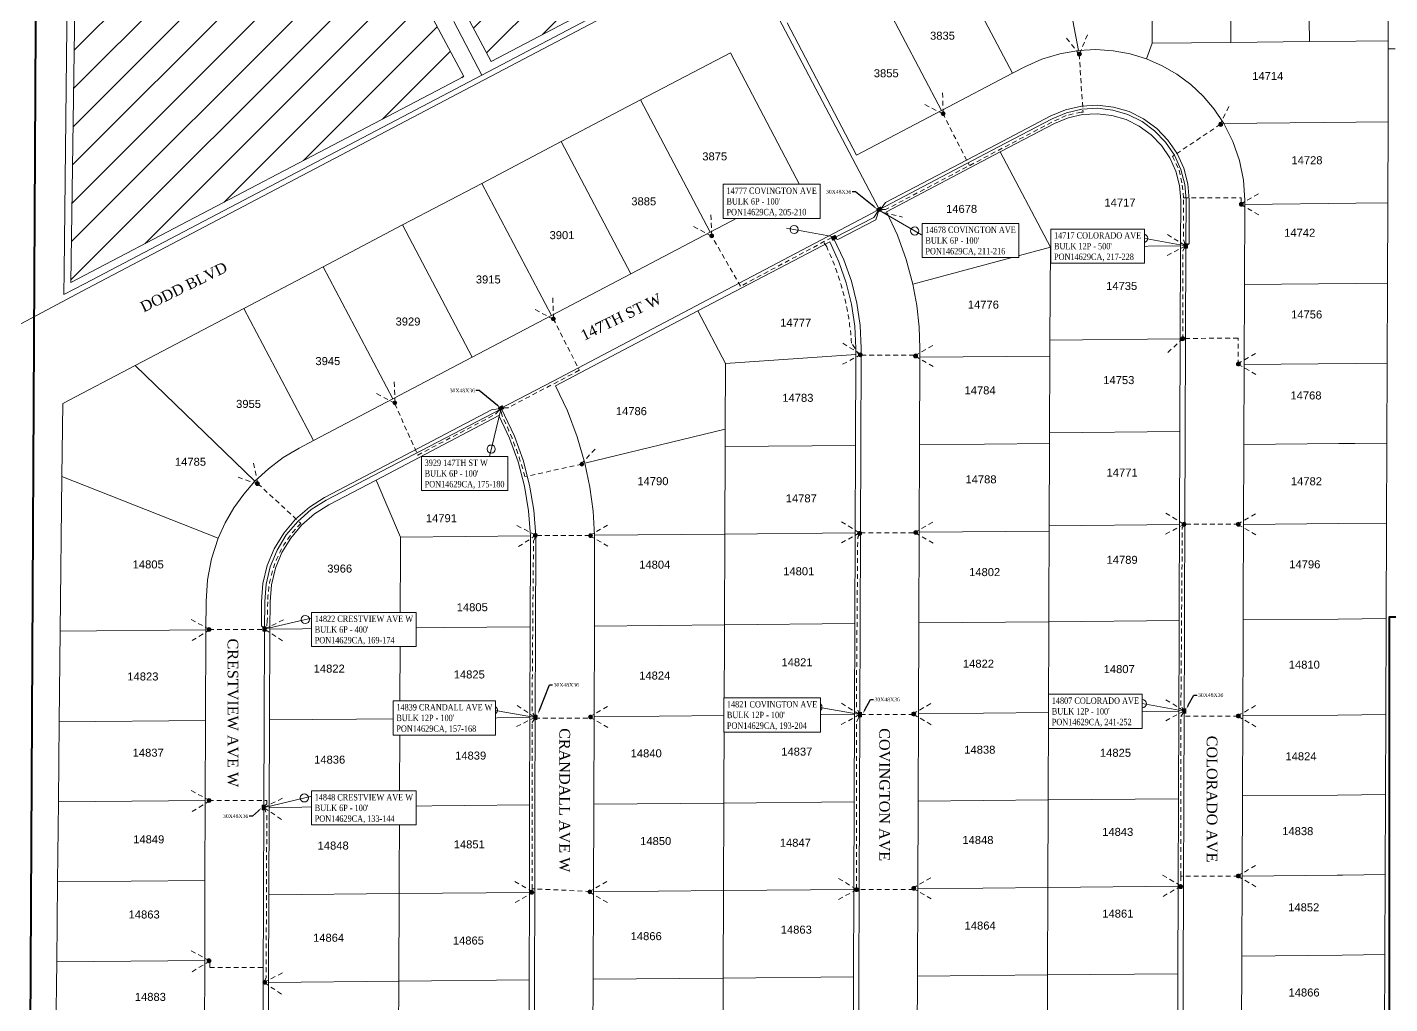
# Model space of a CAD drawing. Header units: feet. Extents: x 865220 to 5696323, y -2240498 to 1923703.
# Drawn here: x 2846485 to 2847762, y 961196 to 962111 of the extents above; entities that cross this region are included whole.
import ezdxf
from ezdxf import colors
from ezdxf.entities.mleader import LeaderData, LeaderLine
from ezdxf.enums import TextEntityAlignment as Align
from ezdxf.lldxf.tags import DXFTag
from ezdxf.math import Vec2, Vec3

# ---------------------------------------------------------------- set-up
doc = ezdxf.new("R2010")
doc.units = ezdxf.units.FT
doc.header["$LTSCALE"] = 0.015
doc.header["$MEASUREMENT"] = 0
doc.linetypes.add('DASHED', pattern=[5, 3, -2])
for name, color, linetype in [('144A', 112, '144A'), ('216A', 112, '216A'), ('48A', 112, '48A'), ('48B', 112, '48B'), ('48C', 112, '48C'), ('48D', 112, '48D'), ('Dakota County Addresses', 7, 'Continuous'), ('Dakota County Parcels', 7, 'Continuous'), ('DETAIL', 7, 'Continuous'), ('DROP BURIED', 7, 'DASHED'), ('NOTES', 7, 'Continuous'), ('STREET NAME', 7, 'Continuous'), ('TAIL', 1, 'MST'), ('TELEPHONE STRUCT-PROP', 6, 'Continuous'), ('TERMINALS', 7, 'Continuous')]:
    doc.layers.add(name, color=color, linetype=linetype)
doc.layers.add('RUNNING LINE (UNDERGROUND)', color=10, linetype='Continuous', lineweight=40)
doc.layers.add('WORK BOUNDARY', color=110, linetype='Continuous', lineweight=40)
doc.styles.add('Dimensions 100', font='arial.ttf')
doc.styles.add('Line', font='txt.shx', dxfattribs={"height": 3})
doc.styles.add('SIMPLEX', font='times.ttf', dxfattribs={"width": 0.8})
doc.styles.get("Standard").update_dxf_attribs({"font": 'times.ttf'})
doc.styles.add('Utilities', font='arial.ttf', dxfattribs={"height": 2.5})
tags = doc.linetypes.add('144A', pattern='A,80,-5,["144A",Line,S=1.5,R=0,X=0,Y=-1.5],-24', length=109).pattern_tags.tags
tags[6] = DXFTag(74, 10)
tags = doc.linetypes.add('216A', pattern='A,80,-5,["216A",Line,S=1.5,R=0,X=0,Y=-1.5],-24', length=109).pattern_tags.tags
tags[6] = DXFTag(74, 10)
tags = doc.linetypes.add('48A', pattern='A,80,-5,["48A",Line,S=1.5,R=0,X=0,Y=-1.5],-20', length=105).pattern_tags.tags
tags[6] = DXFTag(74, 10)
tags = doc.linetypes.add('48B', pattern='A,80,-5,["48B",Line,S=1.5,R=0,X=0,Y=-1.5],-20', length=105).pattern_tags.tags
tags[6] = DXFTag(74, 10)
tags = doc.linetypes.add('48C', pattern='A,80,-5,["48C",Line,S=1.5,R=0,X=0,Y=-1.5],-20', length=105).pattern_tags.tags
tags[6] = DXFTag(74, 10)
tags = doc.linetypes.add('48D', pattern='A,80,-5,["48D",Line,S=1.5,R=0,X=0,Y=-1.5],-20', length=105).pattern_tags.tags
tags[6] = DXFTag(74, 10)
tags = doc.linetypes.add('MST', pattern='A,5,-5,5,-5,["TAIL",Line,S=1.5,R=0,X=0,Y=-1.5],-20', length=40).pattern_tags.tags
tags[10] = DXFTag(74, 10)

# ---------------------------------------------------------------- blocks, each defined once
blk = doc.blocks.new('ACMAP_ANN_TEMPLATE_Dakota County Addresses')
at = {"layer": 'Dakota County Addresses', "style": 'Dimensions 100'}
blk.add_attdef('DakotaCountyAddress', text='', height=50, dxfattribs=at).set_placement((0, 0), align=Align.CENTER)
blk = doc.blocks.new('Proposed FlowerPot')
at = {"lineweight": 5, "ltscale": 100, "true_color": 0xffffff}
h = blk.add_hatch(color=7, dxfattribs=at)
h.dxf.hatch_style = 1
h.paths.add_polyline_path([(-0.06, 0, 0.414214), (0, -0.06, 0.414214), (0.06, 0, 0.414214), (0, 0.06, 0.414214)])
at = {"lineweight": 5, "ltscale": 100}
blk.add_circle((0, 0), 0.0604, dxfattribs=at)
at = {"layer": 'RUNNING LINE (UNDERGROUND)', "color": 6, "lineweight": 5, "const_width": 0.00907, "flags": 128}
blk.add_lwpolyline([(-0.06, 0, -0.414214), (0, 0.06, -0.414214), (0.06, 0, -0.414214), (0, -0.06, -0.414214), (-0.06, 0)], format="xyb", dxfattribs=at)
at = {"color": 18, "linetype": 'ByBlock', "lineweight": 5, "ltscale": 100, "true_color": 0x000000, "style": 'Dimensions 100'}
blk.add_text('F', height=0.0744, dxfattribs=at).set_placement((-0.029, -0.037))
blk = doc.blocks.new('NEW HH')
at = {"ltscale": 40, "true_color": 0xffffff}
h = blk.add_hatch(color=7, dxfattribs=at)
h.dxf.hatch_style = 1
h.paths.add_polyline_path([(-0.061, -0.031, 0.414214), (-0.046, -0.046), (0.046, -0.046, 0.414214), (0.061, -0.031), (0.061, 0.031, 0.414214), (0.046, 0.046), (-0.046, 0.046, 0.414214), (-0.061, 0.031)])
at = {"layer": 'RUNNING LINE (UNDERGROUND)', "color": 6, "lineweight": 0, "const_width": 0.005, "flags": 128}
blk.add_lwpolyline([(-0.061, 0.031), (-0.061, -0.031, 0.414214), (-0.046, -0.046), (0.046, -0.046, 0.414214), (0.061, -0.031), (0.061, 0.031, 0.414214), (0.046, 0.046), (-0.046, 0.046, 0.414214)], format="xyb", close=True, dxfattribs=at)
at = {"layer": 'TELEPHONE STRUCT-PROP', "color": 18, "true_color": 0x000000, "style": 'Utilities'}
blk.add_text('HH', height=0.05, dxfattribs=at).set_placement((0, 0), align=Align.MIDDLE_CENTER)
blk = doc.blocks.new('TERMINAL')
at = {"lineweight": 5, "ltscale": 0.5, "flags": 128}
blk.add_lwpolyline([(-0.1, -0.6), (-0.1, 44.8)], dxfattribs=at)
at = {"lineweight": 5, "ltscale": 0.5}
blk.add_circle((-0.1, 37.6), 3.83, dxfattribs=at)

msp = doc.modelspace()

# ---------------------------------------------------------------- hatches: boundary and pattern name
at = {"layer": 'NOTES', "ltscale": 50}
h = msp.add_hatch(dxfattribs=at)
h.set_pattern_fill('ANSI31', color=5, scale=200)
h.paths.add_polyline_path([(2846894.1, 962064.8), (2846526.1, 961872), (2846532.1, 962302.9), (2846834.9, 962306.6), (2846834.9, 962176.2)])
h.paths.add_polyline_path([(2847768.4, 962922.6), (2847947.3, 962924.5), (2847948.3, 963200.9), (2847769.4, 963199.1)])
h.paths.add_polyline_path([(2847986.9, 962628.6), (2848082.6, 962678.6), (2848082.9, 962813), (2847988.5, 962812.2)])
h = msp.add_hatch(dxfattribs=at)
h.set_pattern_fill('ANSI31', color=1, scale=200)
edge = h.paths.add_edge_path()
edge.add_line((2846861.7, 962307), (2846864.7, 962647.2))
edge.add_line((2846864.7, 962647.2), (2846880.5, 962648.5))
edge.add_line((2846880.5, 962648.5), (2847155.3, 962566.9))
edge.add_line((2847155.3, 962566.9), (2847278.4, 962568.9))
edge.add_arc((2847593.7, 962593.6), 316.3, 184.4709, 206.9462)
edge.add_line((2847311.8, 962450.2), (2847380.9, 962321.1))
edge.add_line((2847380.9, 962321.1), (2846919.9, 962078.9))
edge.add_line((2846919.9, 962078.9), (2846863.5, 962184.7))
edge.add_line((2846863.5, 962184.7), (2846861.7, 962307))
edge = h.paths.add_edge_path()
edge.add_line((2847346.6, 962596), (2847354.8, 962542.9))
edge.add_arc((2847528.5, 962571.7), 176.1, 189.4249, 210.0091)
edge.add_line((2847376, 962483.6), (2847447.8, 962346.8))
edge.add_line((2847447.8, 962346.8), (2847757.3, 962508.2))
edge.add_line((2847757.3, 962508.2), (2847756.6, 962852.1))
edge.add_line((2847756.6, 962852.1), (2847525.3, 962848))
edge.add_line((2847525.3, 962848), (2847523.4, 962687.8))
edge.add_line((2847523.4, 962687.8), (2847346.6, 962596))
h.paths.add_polyline_path([(2847330.9, 963193.6), (2847328.9, 962860.2), (2847756.8, 962863.7), (2847758.3, 963196.7)])

# ---------------------------------------------------------------- linework, layer by layer
at = {"layer": '144A', "lineweight": 5, "ltscale": 100, "flags": 128}
msp.add_lwpolyline([(2846455.3, 962896.5), (2846454.5, 962852.4), (2846453.4, 962765.9), (2846452.4, 962688), (2846451.4, 962610), (2846450.4, 962532), (2846449.4, 962454), (2846448.4, 962376), (2846447.4, 962298), (2846446.5, 962223.1), (2846445.5, 962148.1), (2846444.6, 962075.2), (2846442.2, 961890.2), (2846441.2, 961813.1), (2846541.3, 961866.3), (2846913.4, 962061.9), (2847154.2, 962188.5), (2847160.7, 962192.4)], dxfattribs=at)
at = {"layer": '216A', "lineweight": 5, "ltscale": 100, "flags": 128}
msp.add_lwpolyline([(2847443.3, 962333.1), (2847427.4, 962326.5), (2847382.2, 962308.2), (2847161.4, 962192.2), (2847160.7, 962187.7), (2847154.9, 962184.7), (2847283.4, 961940.7), (2847276.2, 961936.5), (2847111.2, 961849.7), (2846977.8, 961779.6), (2846928.5, 961753.7)], dxfattribs=at)
at = {"layer": '48A', "lineweight": 5, "ltscale": 100, "flags": 128}
msp.add_lwpolyline([(2846929.6, 961753.5), (2846809.7, 961691.2), (2846765.2, 961667.9), (2846751.3, 961659.1), (2846738.7, 961648.1), (2846727.9, 961635.4), (2846719.2, 961621.1), (2846712.9, 961605.6), (2846709, 961589.4), (2846707.7, 961573), (2846707.6, 961547.1), (2846707.2, 961462.1), (2846706.9, 961380.1), (2846706.6, 961298.1), (2846706.3, 961216.1), (2846706, 961134.1), (2846705.7, 961052.1), (2846705.4, 960970.2), (2846705.1, 960888.2), (2846704.9, 960839.1), (2846705.6, 960830.8), (2846707.5, 960822.5), (2846710.8, 960814.6), (2846715.3, 960807.3), (2846720.8, 960800.8), (2846727.4, 960795.3), (2846734.7, 960790.9), (2846742.6, 960787.7), (2846750.9, 960785.7), (2846759.2, 960785.1), (2846831, 960785.8)], dxfattribs=at)
at = {"layer": '48B', "lineweight": 5, "ltscale": 100, "flags": 128}
msp.add_lwpolyline([(2846959.4, 960972), (2846959.4, 960972.4), (2846959.7, 961054.4), (2846960, 961135.9), (2846960.3, 961218.4), (2846960.6, 961300.4), (2846960.9, 961382.4), (2846961.2, 961464.4), (2846961.5, 961549.4), (2846961.8, 961625.7), (2846961.7, 961634.6), (2846959.9, 961658.5), (2846955.9, 961682.1), (2846949.8, 961705.3), (2846941.7, 961727.9), (2846929.3, 961754.1)], dxfattribs=at)
at = {"layer": '48C', "lineweight": 5, "ltscale": 100, "flags": 128}
msp.add_lwpolyline([(2847263.3, 960974.9), (2847263.3, 960975.3), (2847263.6, 961057.3), (2847263.9, 961137.6), (2847263.9, 961139.3), (2847264.2, 961221.3), (2847264.6, 961303.3), (2847264.9, 961385.3), (2847265.2, 961467.3), (2847265.5, 961552.3), (2847265.8, 961637.3), (2847266.1, 961719.3), (2847266.4, 961804.2), (2847266.4, 961810.4), (2847265.5, 961831.5), (2847262.5, 961852.5), (2847257.4, 961873.2), (2847250.4, 961893.2), (2847240.7, 961913.5), (2847278.4, 961932.9), (2847283.1, 961940.1)], dxfattribs=at)
at = {"layer": '48D', "lineweight": 5, "ltscale": 100, "flags": 128}
msp.add_lwpolyline([(2847567.9, 961143.7), (2847568.2, 961224.2), (2847568.5, 961306.2), (2847568.8, 961388.2), (2847569.1, 961470.2), (2847569.4, 961537.7), (2847569.4, 961555.2), (2847569.5, 961572.7), (2847569.8, 961645.2), (2847570.1, 961732.2), (2847570.4, 961819.1), (2847570.7, 961906.1), (2847570.9, 961949.3), (2847569.7, 961963.7), (2847566, 961977.9), (2847560, 961991.3), (2847551.7, 962003.4), (2847541.5, 962014), (2847529.7, 962022.7), (2847516.5, 962029.2), (2847502.4, 962033.3), (2847487.8, 962035.1), (2847473.2, 962034.3), (2847458.9, 962031), (2847445.5, 962025.4), (2847394.6, 961998.6), (2847283.6, 961940.2)], dxfattribs=at)
at = {"layer": 'Dakota County Parcels', "lineweight": 5}
for p, q in [((2847539.3, 962096.1), (2847537.2, 962293.8)), ((2847612.9, 962096.9), (2847610.8, 962301.2)), ((2847440.5, 962243), (2847470.2, 962089.3)), ((2847686.7, 962097.6), (2847683.7, 962237.5)), ((2847343.1, 962191.8), (2847408.3, 962067.9)), ((2847760.7, 962185.7), (2847760.3, 962098.4)), ((2847276.8, 962156.9), (2847341.9, 962033)), ((2846884.8, 962116.3), (2846911.1, 962066.3)), ((2847197.1, 962115.1), (2847262.2, 961991.1)), ((2847533.8, 962081.4), (2847539.3, 962096.1)), ((2847539.3, 962096.1), (2847612.9, 962096.9)), ((2847612.9, 962096.9), (2847686.7, 962097.6)), ((2847760.2, 962022.4), (2847760.3, 962090.7)), ((2847760.3, 962090.7), (2847760.3, 962098.4)), ((2847059.9, 962043), (2847144, 962087.2)), ((2847144, 962087.2), (2847209.1, 961963.2)), ((2847341.9, 962033), (2847408.3, 962067.9)), ((2847408.3, 962067.9), (2847419.8, 962073.9)), ((2846985.5, 962003.9), (2847059.9, 962043)), ((2847059.9, 962043), (2847125, 961919)), ((2847262.2, 961991.1), (2847341.9, 962033)), ((2847759.9, 961946.4), (2847760.2, 962022.4)), ((2846911.2, 961964.8), (2846985.5, 962003.9)), ((2846985.5, 962003.9), (2847050.7, 961880)), ((2847443.8, 961905), (2847396.9, 961994.2)), ((2846836.8, 961925.8), (2846911.2, 961964.8)), ((2846911.2, 961964.8), (2846976.3, 961840.9)), ((2847125, 961919), (2847209.1, 961963.2)), ((2847625.9, 961945.1), (2847625.9, 961948.9)), ((2847625.6, 961870.1), (2847625.9, 961945.1)), ((2847759.6, 961871.4), (2847759.9, 961946.4)), ((2846762.5, 961886.7), (2846836.8, 961925.8)), ((2846836.8, 961925.8), (2846902, 961801.8)), ((2847050.7, 961880), (2847125, 961919)), ((2847314.9, 961870.3), (2847443.8, 961905)), ((2847443.4, 961818), (2847443.8, 961905)), ((2847443.8, 961905), (2847565.7, 961906.2)), ((2846688.1, 961847.6), (2846762.5, 961886.7)), ((2846762.5, 961886.7), (2846827.6, 961762.8)), ((2846976.3, 961840.9), (2847050.7, 961880)), ((2847759.3, 961796.4), (2847759.6, 961871.4)), ((2847625.3, 961795.2), (2847625.6, 961870.1)), ((2846586.3, 961794.1), (2846688.1, 961847.6)), ((2846688.1, 961847.6), (2846753.3, 961723.7)), ((2846902, 961801.8), (2846976.3, 961840.9)), ((2847113.6, 961845.3), (2847139.4, 961796.1)), ((2847321.4, 961801.8), (2847321.4, 961810.1)), ((2847443.4, 961818), (2847565.4, 961819.2)), ((2847443.4, 961803), (2847443.4, 961818)), ((2846827.6, 961762.8), (2846902, 961801.8)), ((2847139.2, 961734.6), (2847139.4, 961796.1)), ((2847139.4, 961796.1), (2847261.4, 961804.3)), ((2847321.1, 961719.9), (2847321.4, 961801.8)), ((2847321.4, 961801.8), (2847443.4, 961803)), ((2847443.1, 961731), (2847443.4, 961803)), ((2847625, 961720.2), (2847625.3, 961795.2)), ((2847759, 961721.4), (2847759.3, 961796.4)), ((2846518.5, 961758.4), (2846586.3, 961794.1)), ((2846586.3, 961794.1), (2846698.5, 961685.7)), ((2846517.7, 961690.2), (2846518.5, 961758.4)), ((2846753.3, 961723.7), (2846827.6, 961762.8)), ((2847007.7, 961702.5), (2847139.2, 961734.6)), ((2847139.1, 961718.1), (2847139.2, 961734.6)), ((2847443.1, 961731), (2847565.1, 961732.2)), ((2847443.1, 961721), (2847443.1, 961731)), ((2846739.8, 961716.6), (2846753.3, 961723.7)), ((2847138.8, 961636.1), (2847139.1, 961718.1)), ((2847139.1, 961718.1), (2847261.1, 961719.3)), ((2847320.8, 961637.9), (2847321.1, 961719.9)), ((2847321.1, 961719.9), (2847443.1, 961721)), ((2847442.8, 961644), (2847443.1, 961721)), ((2847624.8, 961645.2), (2847625, 961720.2)), ((2847758.8, 961646.4), (2847759, 961721.4)), ((2846516.1, 961545.2), (2846517.7, 961690.2)), ((2846517.7, 961690.2), (2846664.1, 961632.3)), ((2846812, 961686.8), (2846834.9, 961633.2)), ((2847442.8, 961644), (2847564.8, 961645.2)), ((2847442.8, 961639), (2847442.8, 961644)), ((2847758.4, 961557), (2847758.8, 961646.4)), ((2846834.9, 961633.2), (2846834.5, 961548.2)), ((2846834.9, 961633.2), (2846956.7, 961634.4)), ((2847016.7, 961635), (2847138.8, 961636.1)), ((2847016.8, 961625.4), (2847016.7, 961635)), ((2847138.5, 961551.1), (2847138.8, 961636.1)), ((2847138.8, 961636.1), (2847260.8, 961637.3)), ((2847320.5, 961552.9), (2847320.8, 961637.9)), ((2847320.8, 961637.9), (2847442.8, 961639)), ((2847016.5, 961550), (2847016.8, 961625.4)), ((2846652.6, 961546.5), (2846652.7, 961573)), ((2847138.5, 961551.1), (2847260.5, 961552.3)), ((2847320.2, 961467.9), (2847320.5, 961552.9)), ((2847320.5, 961552.9), (2847442.4, 961554)), ((2847442.1, 961469), (2847442.4, 961554)), ((2847442.4, 961554), (2847564.4, 961555.2)), ((2847758.1, 961467), (2847758.4, 961557)), ((2846515.2, 961460.2), (2846516.1, 961545.2)), ((2846516.1, 961545.2), (2846652.6, 961546.5)), ((2846652.2, 961461.5), (2846652.6, 961546.5)), ((2846712.6, 961547.1), (2846834.5, 961548.2)), ((2846834.2, 961463.2), (2846834.5, 961548.2)), ((2846834.5, 961548.2), (2846956.5, 961549.4)), ((2847016.2, 961465), (2847016.5, 961550)), ((2847016.5, 961550), (2847138.5, 961551.1)), ((2847138.2, 961466.1), (2847138.5, 961551.1)), ((2846712.2, 961462.1), (2846834.2, 961463.2)), ((2846833.9, 961381.3), (2846834.2, 961463.2)), ((2846834.2, 961463.2), (2846956.2, 961464.4)), ((2847015.9, 961383), (2847016.2, 961465)), ((2847016.2, 961465), (2847138.2, 961466.1)), ((2847137.9, 961384.2), (2847138.2, 961466.1)), ((2847138.2, 961466.1), (2847260.2, 961467.3)), ((2847319.9, 961385.9), (2847320.2, 961467.9)), ((2847320.2, 961467.9), (2847442.1, 961469)), ((2847441.8, 961387.1), (2847442.1, 961469)), ((2847442.1, 961469), (2847564.1, 961470.2)), ((2847623.8, 961390.8), (2847624.1, 961465.8)), ((2847757.8, 961392.1), (2847758.1, 961467)), ((2846514.4, 961385.2), (2846515.2, 961460.2)), ((2846515.2, 961460.2), (2846652.2, 961461.5)), ((2846652, 961386.5), (2846652.2, 961461.5)), ((2846514.4, 961385.2), (2846652, 961386.5)), ((2846651.7, 961311.6), (2846652, 961386.5)), ((2847319.9, 961385.9), (2847441.8, 961387.1)), ((2847441.5, 961305.1), (2847441.8, 961387.1)), ((2847441.8, 961387.1), (2847563.8, 961388.2)), ((2847623.5, 961315.8), (2847623.8, 961390.8)), ((2847757.5, 961317.1), (2847757.8, 961392.1)), ((2846513.6, 961310.2), (2846514.4, 961385.2)), ((2846711.9, 961380.1), (2846833.9, 961381.3)), ((2846833.6, 961299.3), (2846833.9, 961381.3)), ((2846833.9, 961381.3), (2846955.9, 961382.4)), ((2847015.6, 961301), (2847015.9, 961383)), ((2847015.9, 961383), (2847137.9, 961384.2)), ((2847137.6, 961302.2), (2847137.9, 961384.2)), ((2847137.9, 961384.2), (2847259.9, 961385.3)), ((2847319.5, 961303.9), (2847319.9, 961385.9)), ((2846512.8, 961235.3), (2846513.6, 961310.2)), ((2846513.6, 961310.2), (2846651.7, 961311.6)), ((2846651.4, 961236.6), (2846651.7, 961311.6)), ((2847623.3, 961240.8), (2847623.5, 961315.8)), ((2847757.3, 961242.1), (2847757.5, 961317.1)), ((2846711.6, 961298.1), (2846833.6, 961299.3)), ((2846833.3, 961217.3), (2846833.6, 961299.3)), ((2846833.6, 961299.3), (2846955.6, 961300.4)), ((2847015.3, 961219), (2847015.6, 961301)), ((2847015.6, 961301), (2847137.6, 961302.2)), ((2847137.3, 961220.2), (2847137.6, 961302.2)), ((2847137.6, 961302.2), (2847259.6, 961303.3)), ((2847319.2, 961221.9), (2847319.5, 961303.9)), ((2847319.5, 961303.9), (2847441.5, 961305.1)), ((2847441.2, 961223.1), (2847441.5, 961305.1)), ((2847441.5, 961305.1), (2847563.5, 961306.2)), ((2846511.7, 961140.3), (2846512.8, 961235.3)), ((2846512.8, 961235.3), (2846651.4, 961236.6)), ((2846651.1, 961141.6), (2846651.4, 961236.6)), ((2847623, 961165.8), (2847623.3, 961240.8)), ((2847757, 961167.1), (2847757.3, 961242.1)), ((2847015.3, 961219), (2847137.3, 961220.2)), ((2847137, 961138.2), (2847137.3, 961220.2)), ((2847137.3, 961220.2), (2847259.2, 961221.3)), ((2847318.9, 961139.9), (2847319.2, 961221.9)), ((2847319.2, 961221.9), (2847441.2, 961223.1)), ((2847440.9, 961141.1), (2847441.2, 961223.1)), ((2847441.2, 961223.1), (2847563.2, 961224.2)), ((2846711.3, 961216.1), (2846833.3, 961217.3)), ((2846833, 961135.3), (2846833.3, 961217.3)), ((2846833.3, 961217.3), (2846955.3, 961218.4)), ((2847015, 961137), (2847015.3, 961219))]:
    msp.add_line(p, q, dxfattribs=at)
for points in [[(2846519.4, 961860.5), (2846519.7, 961882.5), (2846524.3, 962311.6), (2846527.7, 962631.5), (2846529.1, 962761.5), (2846530.7, 962911.5)], [(2846519.4, 961860.5), (2846538.9, 961870.7), (2846911.1, 962066.3), (2847151.9, 962192.9), (2847389.3, 962317.7)], [(2847470.2, 962089.3), (2847452.8, 962086.3), (2847435.9, 962081.2), (2847419.8, 962073.9)], [(2847533.8, 962081.4), (2847518.4, 962086.1), (2847502.5, 962089), (2847486.4, 962090.1), (2847470.2, 962089.3)], [(2847686.7, 962097.6), (2847730.4, 962098.1), (2847760.3, 962098.4)], [(2847766.8, 962090.8), (2847760.3, 962090.7), (2847760.3, 962090.7)], [(2847606.3, 962020.9), (2847597.4, 962034.3), (2847587, 962046.5), (2847575.3, 962057.4), (2847562.4, 962067), (2847548.5, 962075), (2847533.8, 962081.4)], [(2847562.9, 961142.2), (2847563.2, 961224.2), (2847563.5, 961306.2), (2847563.8, 961388.2), (2847564.1, 961470.2), (2847564.4, 961537.7), (2847564.4, 961555.2), (2847564.5, 961572.7), (2847564.8, 961645.2), (2847565.1, 961732.2), (2847565.4, 961819.2), (2847565.7, 961906.2), (2847565.9, 961949.1), (2847564.8, 961962.9), (2847561.3, 961976.3), (2847555.6, 961988.8), (2847547.8, 962000.3), (2847538.2, 962010.2), (2847527.1, 962018.4), (2847514.7, 962024.5), (2847501.4, 962028.4), (2847487.7, 962030), (2847473.9, 962029.3), (2847460.4, 962026.2), (2847447.7, 962020.8), (2847396.9, 961994.2), (2847290.1, 961938)], [(2847606.3, 962020.9), (2847730.2, 962022.1), (2847760.2, 962022.4)], [(2847625.9, 961948.9), (2847624.7, 961967.7), (2847621, 961986.2), (2847614.8, 962004.1), (2847606.3, 962020.9)], [(2847314.9, 961870.3), (2847308.7, 961893.6), (2847300.4, 961916.2), (2847290.1, 961938)], [(2847625.9, 961945.1), (2847729.9, 961946.1), (2847759.9, 961946.4)], [(2846980.1, 961775.2), (2847113.6, 961845.3), (2847237, 961910.1)], [(2847257.7, 960794.9), (2847258, 960893.4), (2847258.3, 960975.4), (2847258.6, 961057.4), (2847258.9, 961139.3), (2847259.2, 961221.3), (2847259.6, 961303.3), (2847259.9, 961385.3), (2847260.2, 961467.3), (2847260.5, 961552.3), (2847260.8, 961637.3), (2847261.1, 961719.3), (2847261.4, 961804.3), (2847261.4, 961810.3), (2847260.5, 961831), (2847257.5, 961851.6), (2847252.6, 961871.7), (2847245.7, 961891.3), (2847237, 961910.1)], [(2847625.6, 961870.1), (2847729.6, 961871.1), (2847759.6, 961871.4)], [(2847321.4, 961810.1), (2847320.7, 961830.3), (2847318.6, 961850.4), (2847314.9, 961870.3)], [(2847625.3, 961795.2), (2847729.3, 961796.1), (2847759.3, 961796.4)], [(2847007.7, 961702.5), (2847000.5, 961727.4), (2846991.3, 961751.7), (2846980.1, 961775.2)], [(2846927, 961747.2), (2846812, 961686.8), (2846767.7, 961663.5), (2846754.2, 961655), (2846742.2, 961644.6), (2846732, 961632.4), (2846723.7, 961618.8), (2846717.7, 961604.1), (2846713.9, 961588.6), (2846712.7, 961572.8), (2846712.6, 961547.1), (2846712.2, 961462.1), (2846711.9, 961380.1), (2846711.6, 961298.1), (2846711.3, 961216.1), (2846711, 961134.1)], [(2846954.1, 960890.5), (2846954.4, 960972.5), (2846954.7, 961054.5), (2846955, 961136.4), (2846955.3, 961218.4), (2846955.6, 961300.4), (2846955.9, 961382.4), (2846956.2, 961464.4), (2846956.5, 961549.4), (2846956.8, 961625.7), (2846956.7, 961634.4), (2846954.9, 961657.9), (2846951, 961681.1), (2846945, 961703.8), (2846937, 961725.9), (2846927, 961747.2)], [(2847625, 961720.2), (2847714, 961721), (2847729, 961721.2), (2847759, 961721.4)], [(2846739.8, 961716.6), (2846725, 961707.8), (2846711.1, 961697.4), (2846698.5, 961685.7)], [(2847016.7, 961635), (2847015.3, 961657.7), (2847012.3, 961680.2), (2847007.7, 961702.5)], [(2846698.5, 961685.7), (2846688, 961673.7), (2846678.7, 961660.7), (2846670.7, 961646.8), (2846664.1, 961632.3)], [(2847624.4, 961555.8), (2847624.5, 961573.3), (2847624.8, 961645.2)], [(2847624.8, 961645.2), (2847713.8, 961646), (2847758.8, 961646.4)], [(2846664.1, 961632.3), (2846657.8, 961613.1), (2846654, 961593.2), (2846652.7, 961573)], [(2847442.4, 961554), (2847442.5, 961571.5), (2847442.8, 961639)], [(2847624.1, 961465.8), (2847624.4, 961538.3), (2847624.4, 961555.8)], [(2847624.4, 961555.8), (2847713.4, 961556.6), (2847758.4, 961557)], [(2847624.1, 961465.8), (2847713.1, 961466.6), (2847758.1, 961467)], [(2847623.8, 961390.8), (2847712.8, 961391.6), (2847757.8, 961392.1)], [(2847623.5, 961315.8), (2847712.5, 961316.6), (2847717.5, 961316.7), (2847757.5, 961317.1)], [(2847623.3, 961240.8), (2847717.3, 961241.7), (2847757.3, 961242.1)]]:
    msp.add_lwpolyline(points, dxfattribs=at)
at = {"layer": 'DROP BURIED', "lineweight": 5, "ltscale": 100}
for points in [[(2847478.5, 962104), (2847471, 962085.5), (2847458.7, 962101.3)], [(2847470.8, 962085.7), (2847474.4, 962031.5), (2847472.6, 962031.5), (2847458.7, 962028.3), (2847445.2, 962022.1), (2847289.4, 961940.2), (2847284, 961940.2)], [(2847342.7, 962049.6), (2847343.5, 962029.6), (2847325.8, 962038.9)], [(2847602.3, 962019.3), (2847611.3, 962037.1)], [(2847342.9, 962030.4), (2847367.9, 961981.5)], [(2847603.1, 962020.1), (2847558.2, 961990.1), (2847564.5, 961977.1), (2847567.4, 961963.1), (2847568.6, 961949.5), (2847568.6, 961911.9), (2847570.7, 961906)], [(2847568.4, 961951.1), (2847622.5, 961951.1), (2847622.5, 961945.7)], [(2847639.1, 961935.2), (2847621.8, 961945.2), (2847639.1, 961955.2)], [(2847125.8, 961935.2), (2847126.6, 961915.2), (2847108.9, 961924.5)], [(2847287.5, 961937.4), (2847305.1, 961933.2)], [(2847238.9, 961914), (2847153.4, 961868.4), (2847126.7, 961915.2)], [(2847553.4, 961916.9), (2847570.4, 961906.3), (2847552.8, 961896.9)], [(2847567.9, 961818.7), (2847567.9, 961901.7), (2847570.4, 961906)], [(2846977.5, 961857.4), (2846978.3, 961837.4), (2846960.6, 961846.7)], [(2846978, 961838), (2847002.6, 961789.5)], [(2847249.3, 961815), (2847266.3, 961804.5), (2847248.7, 961795)], [(2847334, 961793.1), (2847316.6, 961803.1), (2847334, 961813.1)], [(2847568.2, 961819.5), (2847553.4, 961806)], [(2847619.6, 961795), (2847619.6, 961819.7), (2847568.2, 961819.5)], [(2847266.6, 961803.8), (2847317.4, 961803.8)], [(2847636.4, 961785.6), (2847619.1, 961795.6), (2847636.4, 961805.6)], [(2847002.4, 961789.6), (2846935.7, 961754.6), (2846932, 961754.4)], [(2846829, 961778.7), (2846829.8, 961758.7), (2846812.1, 961768)], [(2846829.6, 961758.3), (2846851, 961710.2), (2846924, 961748.5), (2846928.9, 961754.1)], [(2847003.9, 961701.6), (2847017.6, 961716.2)], [(2846697.2, 961702.7), (2846701.1, 961683.1), (2846682.2, 961689.5)], [(2847005, 961701.7), (2846951.5, 961690)], [(2847552, 961655.9), (2847569, 961645.3), (2847551.4, 961635.9)], [(2847636.4, 961635.5), (2847619.1, 961645.5), (2847636.4, 961655.5)], [(2846944, 961644.1), (2846961.8, 961635), (2846945, 961624.1)], [(2847029.3, 961624.8), (2847012, 961634.8), (2847029.3, 961644.8)], [(2847248.1, 961647.7), (2847265.1, 961637.2), (2847247.5, 961627.7)], [(2847334, 961627.7), (2847316.6, 961637.7), (2847334, 961647.7)], [(2847620.3, 961645.4), (2847569.4, 961645.4)], [(2846961, 961635.3), (2846962.7, 961634.8), (2847012.9, 961634.8)], [(2847265.9, 961637.3), (2847317.4, 961637.3)], [(2846638.7, 961556.1), (2846656.3, 961546.6), (2846639.2, 961536.1)], [(2846724.4, 961536.1), (2846707.7, 961547.1), (2846725.6, 961556.1)], [(2846655.5, 961546.7), (2846707.1, 961546.7)], [(2846944.3, 961475.5), (2846961, 961464.5), (2846943.1, 961455.5)], [(2847248.1, 961477.6), (2847265.1, 961467), (2847247.5, 961457.6)], [(2847332.2, 961457.6), (2847314.8, 961467.6), (2847332.2, 961477.6)], [(2847552, 961481), (2847569, 961470.5), (2847551.4, 961461)], [(2847636.4, 961455.7), (2847619.1, 961465.7), (2847636.4, 961475.7)], [(2847012.6, 961301.4), (2846958.1, 961303.8), (2846958.1, 961459.6), (2846961.2, 961464.2)], [(2846960.8, 961463.8), (2847013.5, 961463.8)], [(2847029.3, 961454.8), (2847012, 961464.8), (2847029.3, 961474.8)], [(2847262.1, 961303.7), (2847262.1, 961460.3), (2847265.7, 961466.4)], [(2847266.1, 961467.2), (2847316.1, 961467.2)], [(2847620.1, 961315.8), (2847566, 961315.8), (2847566, 961465.1), (2847569.1, 961469.9)], [(2847619.8, 961465.7), (2847566.4, 961465.7)], [(2846638.7, 961395.9), (2846656.3, 961386.3), (2846639.2, 961375.9)], [(2846655.3, 961386.5), (2846709.5, 961386.5), (2846709.5, 961383.5), (2846706.7, 961380.4)], [(2846723.5, 961368.9), (2846706.8, 961379.9), (2846724.7, 961388.9)], [(2847636.4, 961305.8), (2847619.1, 961315.8), (2847636.4, 961325.8)], [(2846942, 961310.6), (2846959.3, 961300.6), (2846942, 961290.6)], [(2847028.7, 961291), (2847011.4, 961301), (2847028.7, 961311)], [(2847245.4, 961313.6), (2847262.4, 961303.1), (2847244.8, 961293.6)], [(2847332.2, 961294.3), (2847314.8, 961304.3), (2847332.2, 961314.3)], [(2847549, 961316.5), (2847566.3, 961306.5), (2847549, 961296.5)], [(2847566, 961315.8), (2847566, 961306.3)], [(2846958.1, 961300.7), (2846958.1, 961303.8)], [(2847315.6, 961303.6), (2847315.6, 961303.3), (2847261.4, 961303.3), (2847262.2, 961303)], [(2846638.7, 961245.8), (2846656.3, 961236.2), (2846639.2, 961225.8)], [(2846656.1, 961235), (2846656.1, 961230.1), (2846709, 961230.1), (2846709, 961220.5), (2846707.4, 961217.7)], [(2846723.5, 961205.2), (2846706.8, 961216.2), (2846724.7, 961225.2)]]:
    msp.add_lwpolyline(points, dxfattribs=at)
for points in [[(2847264.8, 961803.6), (2847257.5, 961815.1, 0.092877), (2847234.2, 961905.3), (2847231.2, 961910.1)], [(2846929.3, 961750.9), (2846930.2, 961746.8, -0.04566), (2846951.5, 961690)], [(2846701.2, 961683.4), (2846741.5, 961646.2, 0.196577), (2846710.5, 961572.7), (2846710.1, 961554.6), (2846709.7, 961550.3)]]:
    msp.add_lwpolyline(points, format="xyb", dxfattribs=at)
at = {"layer": 'NOTES', "color": 1, "lineweight": 5, "ltscale": 50, "flags": 128}
msp.add_lwpolyline([(2846861.7, 962307), (2846864.7, 962647.2), (2846880.5, 962648.5), (2847155.3, 962566.9), (2847278.4, 962568.9, 0.098383), (2847311.8, 962450.2), (2847380.9, 962321.1), (2846919.9, 962078.9), (2846863.5, 962184.7), (2846861.7, 962307)], format="xyb", dxfattribs=at)
at = {"layer": 'NOTES', "color": 5, "lineweight": 5, "ltscale": 50, "flags": 128}
msp.add_lwpolyline([(2846894.1, 962064.8), (2846526.1, 961872), (2846532.1, 962302.9), (2846834.9, 962306.6), (2846834.9, 962176.2), (2846894.1, 962064.8)], dxfattribs=at)
at = {"layer": 'TAIL', "lineweight": 5, "ltscale": 40, "flags": 128}
for points in [[(2847571.2, 961906.2), (2847573.7, 961908.5), (2847573.9, 961949.4), (2847572.7, 961964.2), (2847568.9, 961978.9), (2847562.6, 961992.8), (2847554, 962005.3), (2847543.5, 962016.3), (2847531.2, 962025.2), (2847517.6, 962032), (2847503, 962036.3), (2847487.9, 962038.1), (2847472.8, 962037.2), (2847457.9, 962033.8), (2847444.3, 962028.1), (2847393.2, 962001.2), (2847289.4, 961946.8), (2847284.5, 961940.3)], [(2847240.7, 961913.5), (2847244.7, 961912.2), (2847280.4, 961930.6), (2847283.5, 961940.2)], [(2846928.1, 961753.4), (2846920.7, 961752.9), (2846808.3, 961693.9), (2846763.7, 961670.5), (2846749.5, 961661.5), (2846736.5, 961650.2), (2846725.5, 961637.1), (2846716.6, 961622.4), (2846710, 961606.6), (2846706, 961589.9), (2846704.7, 961573.1), (2846704.6, 961550.1), (2846707.6, 961547)]]:
    msp.add_lwpolyline(points, dxfattribs=at)
at = {"layer": 'WORK BOUNDARY', "ltscale": 50, "flags": 128}
msp.add_lwpolyline([(2846510.2, 963189.8), (2847973.4, 963215.3), (2848166.7, 963215.3), (2848166.7, 963094.8), (2848200.5, 963094.8), (2848255, 962999.4), (2848355, 962999.4), (2848385.9, 962946.6), (2848569.9, 962946.6), (2848603, 962911.3), (2848946.6, 963111.7), (2848946.6, 962770.3), (2848898.3, 962669), (2848898.3, 962481.4), (2849079.4, 962481.4), (2849060.6, 961558.2), (2847761.1, 961558.2), (2847761.1, 960574.7), (2846501.1, 960562.3), (2846485.2, 960583.8), (2846498.7, 963168.7)], close=True, dxfattribs=at)

# ---------------------------------------------------------------- block references
at = {"lineweight": 5, "xscale": 30, "yscale": 30, "zscale": 30}
for p in [(2847471, 962086), (2847343.3, 962030.1), (2847603.3, 962020), (2847622.7, 961945.1), (2847126.4, 961915.6), (2846978.1, 961837.9), (2847567.8, 961819.2), (2847265.7, 961804.1), (2847317.5, 961803.1), (2847620, 961795.5), (2846829.6, 961759.1), (2847004.8, 961701.7), (2846700.8, 961683.5), (2847569, 961645.4), (2847620, 961645.4), (2846961.3, 961635.1), (2847012.9, 961634.7), (2847265, 961636.9), (2847317.5, 961637.7), (2846655.4, 961546.8), (2847012.9, 961464.8), (2847315.8, 961467.6), (2847620, 961465.7), (2846655.4, 961386.5), (2847620, 961315.8), (2846957.9, 961300.5), (2847012.3, 961301), (2847262.2, 961303), (2847315.8, 961304.2), (2847565.9, 961305.9), (2846655.4, 961236.4), (2846707.8, 961216.2)]:
    msp.add_blockref('Proposed FlowerPot', p, dxfattribs=at)
at = {"lineweight": 5}
for p, xscale, yscale, zscale, rotation in [((2847283.5, 961940.3), 39.99999999999999, 39.99999999999999, 39.99999999999999, 208.4258084176964), ((2847241, 961913.8), 39.99999999999999, 39.99999999999999, 39.99999999999999, 28.36775839071196), ((2847570.7, 961906.2), 39.99999999999999, 39.99999999999999, 39.99999999999999, 269.5119886742129), ((2846929.1, 961754.1), 39.99999999999999, 39.99999999999999, 39.99999999999999, 208.6746994261281), ((2846707.5, 961547.2), 40, 40, 40, 90.51946447952517), ((2846961.3, 961464.4), 39.99999999999999, 39.99999999999999, 39.99999999999999, 267.9056760592868), ((2847265.4, 961467), 39.99999999999999, 39.99999999999999, 39.99999999999999, 269.5119886742129), ((2847569.3, 961470.4), 39.99999999999999, 39.99999999999999, 39.99999999999999, 269.5119886742129), ((2846706.6, 961380), 40, 40, 40, 90.51946447952517)]:
    msp.add_blockref('NEW HH', p, dxfattribs=dict(at, xscale=xscale, yscale=yscale, zscale=zscale, rotation=rotation))
at = {"layer": 'Dakota County Addresses', "lineweight": 5, "xscale": 0.15, "yscale": 0.15, "zscale": 0.15}
for p, values in [((2847342.7, 962099.4), {'DakotaCountyAddress': '3835'}), ((2847290, 962064.2), {'DakotaCountyAddress': '3855'}), ((2847647.5, 962061.6), {'DakotaCountyAddress': '14714'}), ((2847129.3, 961986.3), {'DakotaCountyAddress': '3875'}), ((2847684.2, 961982.7), {'DakotaCountyAddress': '14728'}), ((2847062.8, 961944.2), {'DakotaCountyAddress': '3885'}), ((2847509, 961943.1), {'DakotaCountyAddress': '14717'}), ((2847360.6, 961937.1), {'DakotaCountyAddress': '14678'}), ((2847677.4, 961914.8), {'DakotaCountyAddress': '14742'}), ((2846986.2, 961912.5), {'DakotaCountyAddress': '3901'}), ((2846917.1, 961871), {'DakotaCountyAddress': '3915'}), ((2847510.6, 961864.9), {'DakotaCountyAddress': '14735'}), ((2847381, 961847.4), {'DakotaCountyAddress': '14776'}), ((2847683.9, 961838.2), {'DakotaCountyAddress': '14756'}), ((2846841.9, 961831.6), {'DakotaCountyAddress': '3929'}), ((2847205.2, 961830.5), {'DakotaCountyAddress': '14777'}), ((2846766.8, 961794.5), {'DakotaCountyAddress': '3945'}), ((2847507.9, 961776.7), {'DakotaCountyAddress': '14753'}), ((2847377.9, 961767.1), {'DakotaCountyAddress': '14784'}), ((2847683.3, 961762.3), {'DakotaCountyAddress': '14768'}), ((2846692.5, 961754.4), {'DakotaCountyAddress': '3955'}), ((2847207.2, 961760.1), {'DakotaCountyAddress': '14783'}), ((2847051.2, 961747.6), {'DakotaCountyAddress': '14786'}), ((2846638.1, 961700.2), {'DakotaCountyAddress': '14785'}), ((2847511, 961690.1), {'DakotaCountyAddress': '14771'}), ((2847071.4, 961682), {'DakotaCountyAddress': '14790'}), ((2847378.8, 961683.7), {'DakotaCountyAddress': '14788'}), ((2847683.7, 961681.9), {'DakotaCountyAddress': '14782'}), ((2847210.4, 961665.9), {'DakotaCountyAddress': '14787'}), ((2846873.2, 961647.3), {'DakotaCountyAddress': '14791'}), ((2847511, 961608.3), {'DakotaCountyAddress': '14789'}), ((2846598.5, 961604), {'DakotaCountyAddress': '14805'}), ((2846777.9, 961600.1), {'DakotaCountyAddress': '3966'}), ((2847073.1, 961603.8), {'DakotaCountyAddress': '14804'}), ((2847208, 961597.6), {'DakotaCountyAddress': '14801'}), ((2847382.2, 961596.8), {'DakotaCountyAddress': '14802'}), ((2847682.2, 961604.1), {'DakotaCountyAddress': '14796'}), ((2846902.1, 961563.9), {'DakotaCountyAddress': '14805'}), ((2846768.1, 961506.4), {'DakotaCountyAddress': '14822'}), ((2847206.4, 961512.3), {'DakotaCountyAddress': '14821'}), ((2847376.4, 961511), {'DakotaCountyAddress': '14822'}), ((2847681.7, 961510.1), {'DakotaCountyAddress': '14810'}), ((2846593.5, 961499), {'DakotaCountyAddress': '14823'}), ((2846899.3, 961500.9), {'DakotaCountyAddress': '14825'}), ((2847073.1, 961499.9), {'DakotaCountyAddress': '14824'}), ((2847508.3, 961505.9), {'DakotaCountyAddress': '14807'}), ((2847377.7, 961430.4), {'DakotaCountyAddress': '14838'}), ((2846598.5, 961427.6), {'DakotaCountyAddress': '14837'}), ((2846768.5, 961421.1), {'DakotaCountyAddress': '14836'}), ((2846900.6, 961424.9), {'DakotaCountyAddress': '14839'}), ((2847065.1, 961427), {'DakotaCountyAddress': '14840'}), ((2847206.2, 961428.6), {'DakotaCountyAddress': '14837'}), ((2847504.8, 961427.5), {'DakotaCountyAddress': '14825'}), ((2847678.6, 961424.2), {'DakotaCountyAddress': '14824'}), ((2847506.9, 961353.4), {'DakotaCountyAddress': '14843'}), ((2847675.6, 961354.1), {'DakotaCountyAddress': '14838'}), ((2846599, 961346.4), {'DakotaCountyAddress': '14849'}), ((2846771.8, 961340.6), {'DakotaCountyAddress': '14848'}), ((2846899.3, 961341.7), {'DakotaCountyAddress': '14851'}), ((2847074, 961344.8), {'DakotaCountyAddress': '14850'}), ((2847204.8, 961343.2), {'DakotaCountyAddress': '14847'}), ((2847375.9, 961345.8), {'DakotaCountyAddress': '14848'}), ((2847507, 961276.8), {'DakotaCountyAddress': '14861'}), ((2847681.2, 961282.7), {'DakotaCountyAddress': '14852'}), ((2846594.7, 961276), {'DakotaCountyAddress': '14863'}), ((2847378, 961265.6), {'DakotaCountyAddress': '14864'}), ((2846767.5, 961254.2), {'DakotaCountyAddress': '14864'}), ((2846898.5, 961251.6), {'DakotaCountyAddress': '14865'}), ((2847065.1, 961255.7), {'DakotaCountyAddress': '14866'}), ((2847205.7, 961261.8), {'DakotaCountyAddress': '14863'}), ((2847681.5, 961202.9), {'DakotaCountyAddress': '14866'}), ((2846600.5, 961198.8), {'DakotaCountyAddress': '14883'})]:
    msp.add_blockref('ACMAP_ANN_TEMPLATE_Dakota County Addresses', p, dxfattribs=at).add_auto_attribs(values)
at = {"layer": 'TERMINALS', "lineweight": 5, "ltscale": 0.5}
for p, rotation in [((2847284.1, 961938.9), 239.9999999999999), ((2847240.7, 961915), 79.83758891496804), ((2847568.3, 961906.8), 79.83758891496804), ((2846928.5, 961752.4), 166.5955214387249), ((2846709.1, 961547.3), 283.4954053962723), ((2846958.9, 961464.7), 79.83758891496804), ((2847263, 961467.5), 79.83758891496804), ((2847567, 961470.8), 79.83758891496804), ((2846708.2, 961380.1), 283.4954053962723)]:
    msp.add_blockref('TERMINAL', p, dxfattribs=dict(at, rotation=rotation))

# ---------------------------------------------------------------- texts
at = {"layer": 'STREET NAME', "lineweight": 5, "ltscale": 40, "char_height": 10, "attachment_point": 1}
for s, insert, rotation in [('DODD BLVD', (2846589.8, 961852.7), 26.1165), ('147TH ST W', (2847002.4, 961826.1), 26.1165), ('CRESTVIEW AVE W', (2846682.9, 961538.3), 270), ('CRANDALL AVE W', (2846993.8, 961454.3), 270), ('COVINGTON AVE ', (2847293.5, 961454.3), 270), ('COLORADO AVE ', (2847600.3, 961447.2), 270)]:
    msp.add_mtext(s, dxfattribs=dict(at, insert=insert, rotation=rotation))

# ---------------------------------------------------------------- next in the draw order: texts
at = {"layer": 'TERMINALS', "lineweight": 5, "ltscale": 0.5, "char_height": 6, "attachment_point": 1, "style": 'SIMPLEX', "bg_fill": 19, "box_fill_scale": 1.5, "bg_fill_color": 256, "bg_fill_transparency": 0}
for s, insert in [("14777 COVINGTON AVE^JBULK 6P - 100'\\PPON14629CA, 205-210", (2847140.3, 961960.9)), ("14678 COVINGTON AVE^JBULK 6P - 100'\\PPON14629CA, 211-216", (2847326.7, 961924.3)), ("14717 COLORADO AVE^JBULK 12P - 500'\\PPON14629CA, 217-228", (2847447.2, 961919)), ("3929 147TH ST W^JBULK 6P - 100'\\PPON14629CA, 175-180", (2846857.5, 961706)), ("14822 CRESTVIEW AVE W^JBULK 6P - 400'\\PPON14629CA, 169-174", (2846754.5, 961559.8)), ("14839 CRANDALL AVE W^JBULK 12P - 100'\\PPON14629CA, 157-168", (2846831, 961476.9)), ("14821 COVINGTON AVE^JBULK 12P - 100'\\PPON14629CA, 193-204", (2847140.7, 961479.7)), ("14807 COLORADO AVE^JBULK 12P - 100'\\PPON14629CA, 241-252", (2847445.1, 961483.1)), ("14848 CRESTVIEW AVE W^JBULK 6P - 100'\\PPON14629CA, 133-144", (2846754.5, 961392.6))]:
    msp.add_mtext(s, dxfattribs=dict(at, insert=insert))

# ---------------------------------------------------------------- next in the draw order: leaders
at = {"layer": 'DETAIL', "lineweight": 5, "ltscale": 5}
ml = msp.add_multileader_mtext('Standard', dxfattribs=at)
ml.set_content('30X48X36', color=256)
ml.set_leader_properties()
ml.build(insert=Vec2(0, 0))
ml.multileader.update_dxf_attribs({"has_text_frame": 1, "text_left_attachment_type": 2, "text_right_attachment_type": 2, "dogleg_length": 3})
ctx = ml.context
ctx.base_point, ctx.char_height, ctx.landing_gap_size, ctx.plane_origin = Vec3(2847232.6, 961957), 3.5, 1.5, Vec3(2847305.8, 961973.5)
ctx.left_attachment, ctx.right_attachment, ctx.text_align_type = 2, 2, 1
notes = []
notes.append((ctx, [(0, (1, 1, 0), (2847261.1, 961957), (-1, 0), 3, [(0, [(2847281.5, 961940.6)], 0, [])])]))
ctx.mtext.insert, ctx.mtext.alignment, ctx.mtext.flow_direction = Vec3(2847245.4, 961958.7), 2, 5
ctx.mtext.has_bg_fill, ctx.mtext.bg_color, ctx.mtext.bg_scale_factor, ctx.mtext.bg_transparency, ctx.mtext.use_window_bg_color = 1, -1027028792, 1.5, 0, 1
ml = msp.add_multileader_mtext('Standard', dxfattribs=at)
ml.set_content('30X48X36', color=256)
ml.set_leader_properties()
ml.build(insert=Vec2(0, 0))
ml.multileader.update_dxf_attribs({"has_text_frame": 1, "text_left_attachment_type": 2, "text_right_attachment_type": 2, "dogleg_length": 3})
ctx = ml.context
ctx.base_point, ctx.char_height, ctx.landing_gap_size, ctx.plane_origin = Vec3(2846880, 961770.6), 3.5, 1.5, Vec3(2846953.2, 961787.2)
ctx.left_attachment, ctx.right_attachment, ctx.text_align_type = 2, 2, 1
notes.append((ctx, [(0, (1, 1, 0), (2846908.6, 961770.6), (-1, 0), 3, [(0, [(2846928.9, 961754.2)], 0, [])])]))
ctx.mtext.insert, ctx.mtext.alignment, ctx.mtext.flow_direction = Vec3(2846892.8, 961772.4), 2, 5
ctx.mtext.has_bg_fill, ctx.mtext.bg_color, ctx.mtext.bg_scale_factor, ctx.mtext.bg_transparency, ctx.mtext.use_window_bg_color = 1, -1027028792, 1.5, 0, 1
ml = msp.add_multileader_mtext('Standard', dxfattribs=at)
ml.set_content('30X48X36', color=256)
ml.set_leader_properties()
ml.build(insert=Vec2(0, 0))
ml.multileader.update_dxf_attribs({"has_text_frame": 1, "text_left_attachment_type": 2, "text_right_attachment_type": 2, "dogleg_length": 3})
ctx = ml.context
ctx.base_point, ctx.char_height, ctx.landing_gap_size, ctx.plane_origin = Vec3(2846977.4, 961494.8), 3.5, 1.5, Vec3(2847041.5, 961506.7)
ctx.left_attachment, ctx.right_attachment, ctx.text_align_type = 2, 2, 1
notes.append((ctx, [(1, (1, 1, 0), (2846974.4, 961494.8), (1, 0), 3, [(0, [(2846963.6, 961467.6)], 0, [])])]))
ctx.mtext.insert, ctx.mtext.alignment, ctx.mtext.flow_direction = Vec3(2846990.2, 961496.6), 2, 5
ctx.mtext.has_bg_fill, ctx.mtext.bg_color, ctx.mtext.bg_scale_factor, ctx.mtext.bg_transparency, ctx.mtext.use_window_bg_color = 1, -1027028792, 1.5, 0, 1
ml = msp.add_multileader_mtext('Standard', dxfattribs=at)
ml.set_content('30X48X36', color=256)
ml.set_leader_properties()
ml.build(insert=Vec2(0, 0))
ml.multileader.update_dxf_attribs({"has_text_frame": 1, "text_left_attachment_type": 2, "text_right_attachment_type": 2, "dogleg_length": 3})
ctx = ml.context
ctx.base_point, ctx.char_height, ctx.landing_gap_size, ctx.plane_origin = Vec3(2847581.2, 961485.3), 3.5, 1.5, Vec3(2847654.4, 961501.9)
ctx.left_attachment, ctx.right_attachment, ctx.text_align_type = 2, 2, 1
notes.append((ctx, [(1, (1, 1, 0), (2847578.2, 961485.3), (1, 0), 3, [(0, [(2847571.1, 961472.2)], 0, [])])]))
ctx.mtext.insert, ctx.mtext.alignment, ctx.mtext.flow_direction = Vec3(2847594, 961487.1), 2, 5
ctx.mtext.has_bg_fill, ctx.mtext.bg_color, ctx.mtext.bg_scale_factor, ctx.mtext.bg_transparency, ctx.mtext.use_window_bg_color = 1, -1027028792, 1.5, 0, 1
ml = msp.add_multileader_mtext('Standard', dxfattribs=at)
ml.set_content('30X48X36', color=256)
ml.set_leader_properties()
ml.build(insert=Vec2(0, 0))
ml.multileader.update_dxf_attribs({"has_text_frame": 1, "text_left_attachment_type": 2, "text_right_attachment_type": 2, "dogleg_length": 3})
ctx = ml.context
ctx.base_point, ctx.char_height, ctx.landing_gap_size, ctx.plane_origin = Vec3(2847278.1, 961481.1), 3.5, 1.5, Vec3(2847351.3, 961497.7)
ctx.left_attachment, ctx.right_attachment, ctx.text_align_type = 2, 2, 1
notes.append((ctx, [(1, (1, 1, 0), (2847275.1, 961481.1), (1, 0), 3, [(0, [(2847268.1, 961468)], 0, [])])]))
ctx.mtext.insert, ctx.mtext.alignment, ctx.mtext.flow_direction = Vec3(2847290.9, 961482.9), 2, 5
ctx.mtext.has_bg_fill, ctx.mtext.bg_color, ctx.mtext.bg_scale_factor, ctx.mtext.bg_transparency, ctx.mtext.use_window_bg_color = 1, -1027028792, 1.5, 0, 1
ml = msp.add_multileader_mtext('Standard', dxfattribs=at)
ml.set_content('30X48X36', color=256)
ml.set_leader_properties()
ml.build(insert=Vec2(0, 0))
ml.multileader.update_dxf_attribs({"has_text_frame": 1, "text_left_attachment_type": 2, "text_right_attachment_type": 2, "dogleg_length": 3})
ctx = ml.context
ctx.base_point, ctx.char_height, ctx.landing_gap_size, ctx.plane_origin = Vec3(2846667.7, 961371.9), 3.5, 1.5, Vec3(2846740.8, 961388.5)
ctx.left_attachment, ctx.right_attachment, ctx.text_align_type = 2, 2, 1
notes.append((ctx, [(0, (1, 1, 0), (2846696.2, 961371.9), (-1, 0), 3, [(0, [(2846704.7, 961379.6)], 0, [])])]))
ctx.mtext.insert, ctx.mtext.alignment, ctx.mtext.flow_direction = Vec3(2846680.4, 961373.7), 2, 5
ctx.mtext.has_bg_fill, ctx.mtext.bg_color, ctx.mtext.bg_scale_factor, ctx.mtext.bg_transparency, ctx.mtext.use_window_bg_color = 1, -1027028792, 1.5, 0, 1
for ctx, leaders in notes:
    for number, flags, end, landing, length, lines in leaders:
        leader = LeaderData()
        leader.index, (leader.has_last_leader_line, leader.has_dogleg_vector, leader.attachment_direction) = number, flags
        leader.last_leader_point, leader.dogleg_vector, leader.dogleg_length = Vec3(end), Vec3(landing), length
        for number, points, colour, breaks in lines:
            line = LeaderLine()
            line.index, line.vertices, line.color, line.breaks = number, Vec3.list(points), colors.encode_raw_color(colour), breaks
            leader.lines.append(line)
        ctx.leaders.append(leader)

# ---------------------------------------------------------------- next in the draw order: linework, layer by layer
at = {"layer": 'DROP BURIED', "lineweight": 5, "ltscale": 100}
for points in [[(2847569.1, 961469.9), (2847566.1, 961475.6), (2847567.4, 961642.2), (2847569.8, 961645.4)], [(2846961, 961464.5), (2846958.1, 961470.2), (2846959.5, 961629.5), (2846961.7, 961634.6)], [(2847265.1, 961467), (2847262, 961474.2), (2847263.3, 961633.3), (2847265.8, 961637.3)], [(2846707.5, 961380), (2846709.6, 961372.7), (2846709, 961230.1)]]:
    msp.add_lwpolyline(points, dxfattribs=at)
at = {"layer": 'NOTES', "color": 1, "ltscale": 50, "flags": 128}
msp.add_lwpolyline([(2847265.2, 961467.3), (2847265.2, 961467.3)], dxfattribs=at)

doc.saveas('drawing.dxf')
